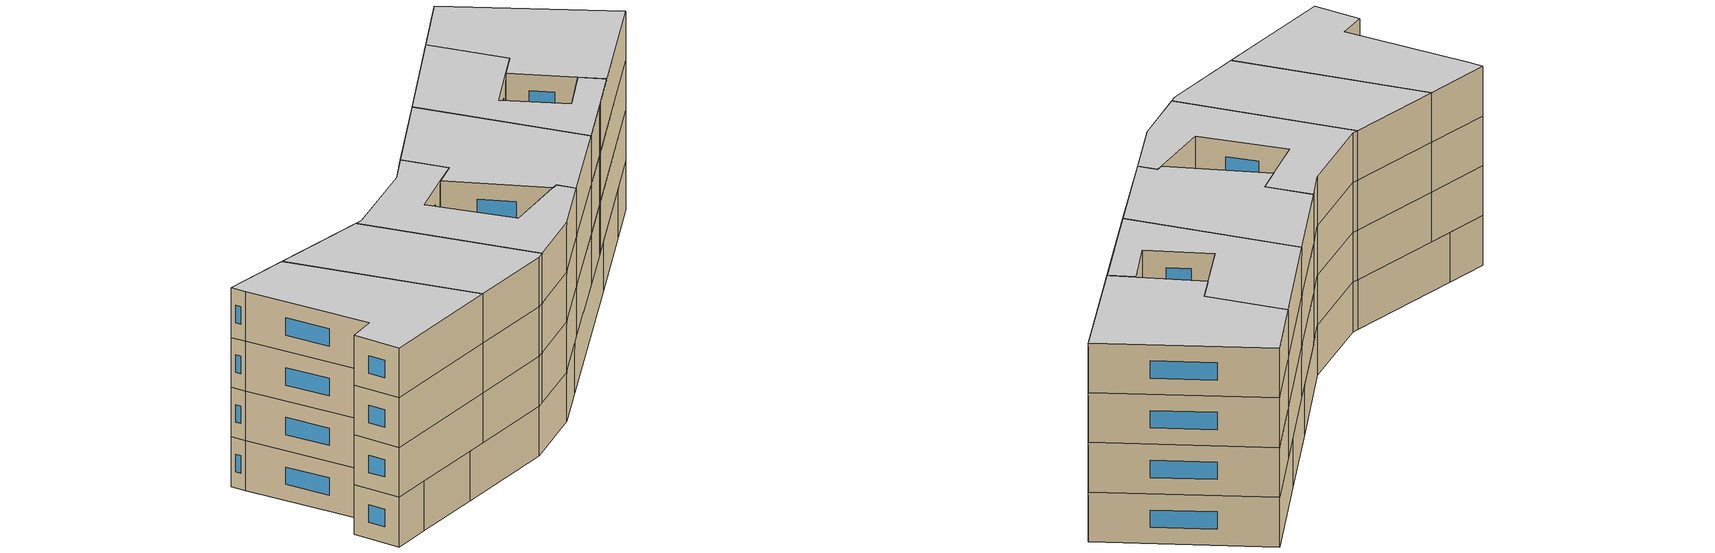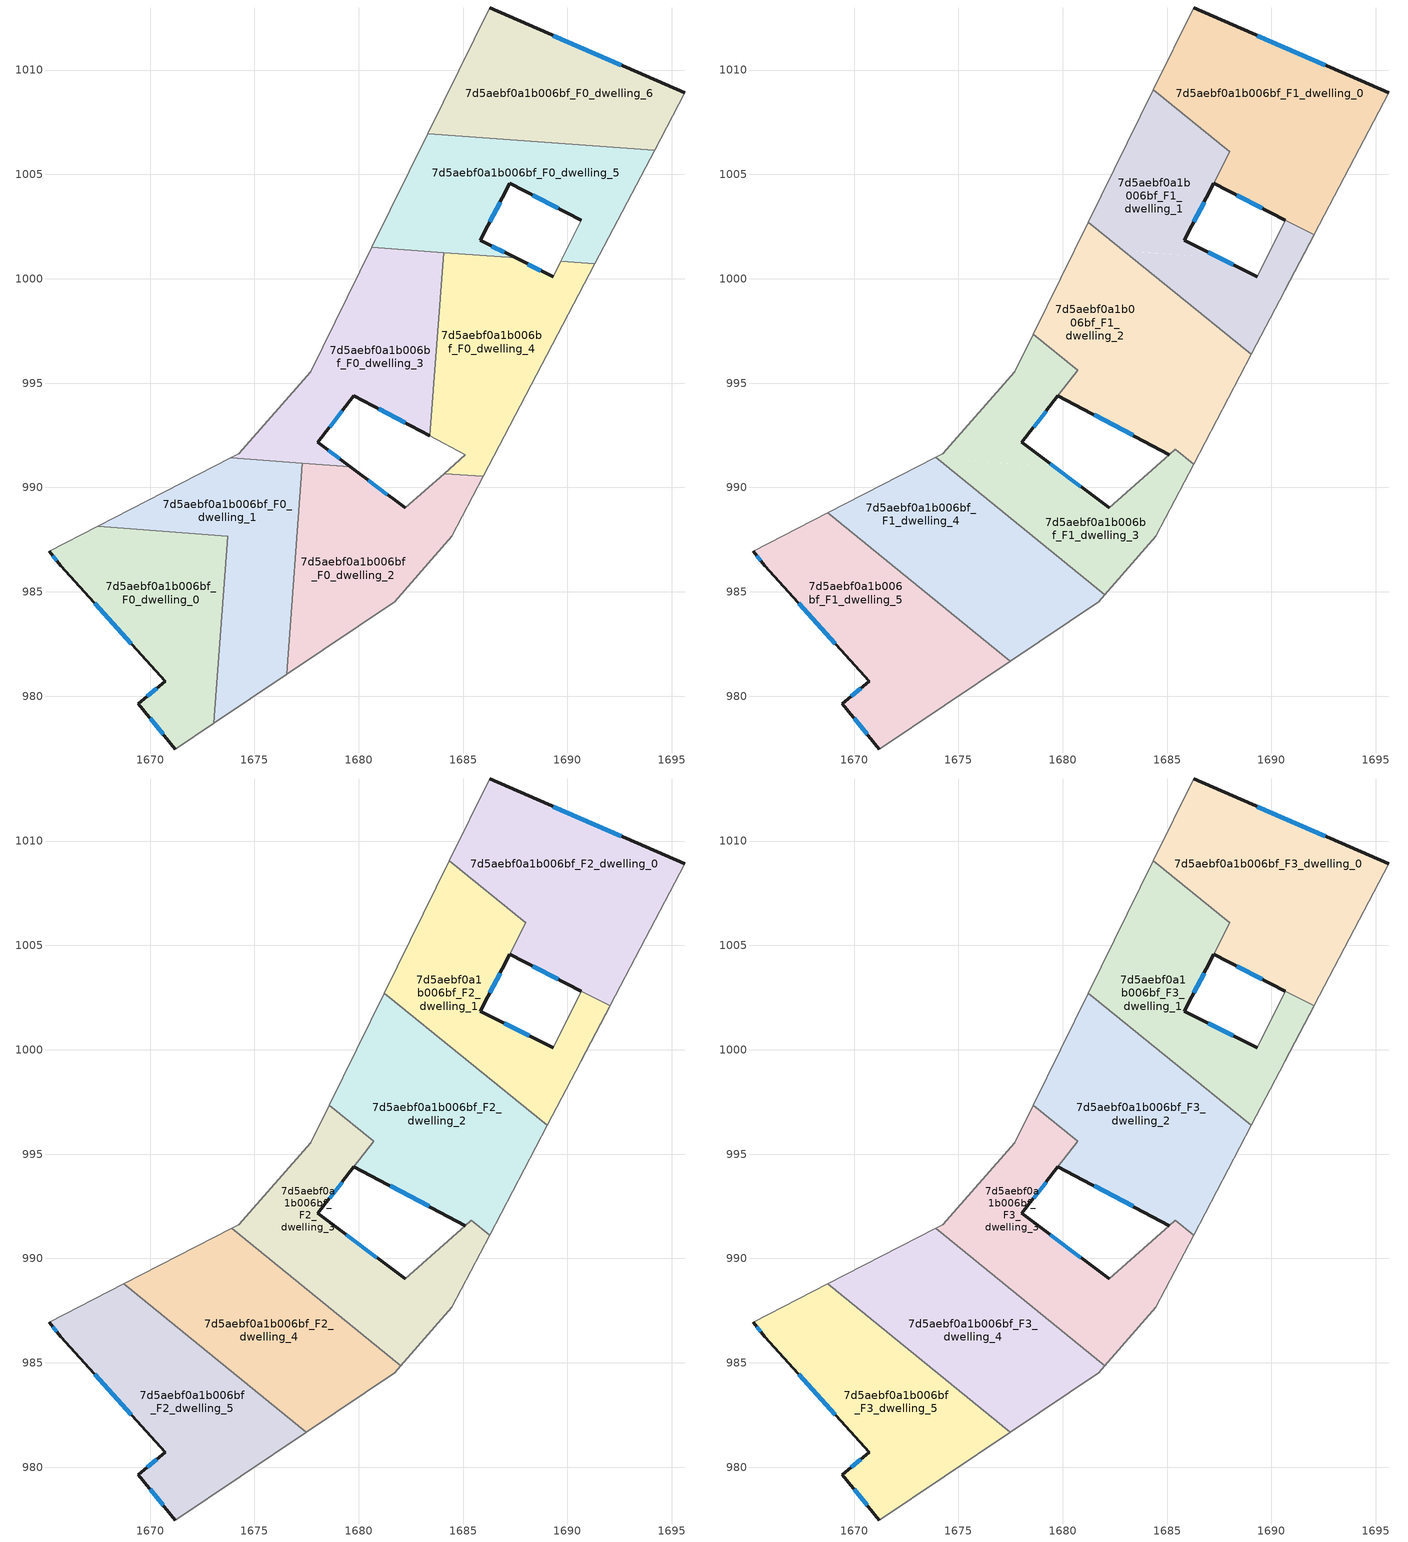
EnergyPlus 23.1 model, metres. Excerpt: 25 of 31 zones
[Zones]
7d5aebf0a1b006bf_F0_dwelling_0
 floor ground (EU_floor_Construction): 1673.72,987.67 1673.06,978.71 1671.2,977.47 1669.44,979.65 1670.73,980.72 1665.72,986.26 1665.16,986.94 1667.49,988.13 z0
 wall outside (EU_wall_Construction): 1665.16,986.94 1665.72,986.26 1670.73,980.72 1669.44,979.65 1671.2,977.47 z0:3
 wall adiabatic (EU_wall_Construction): 1667.49,988.13 1665.16,986.94 / 1671.2,977.47 1673.06,978.71 z0:3
 wall to 7d5aebf0a1b006bf_F0_dwelling_1 (EU_wall_Construction): 1673.06,978.71 1673.72,987.67 1667.49,988.13 z0:3
 window (EU_Window_Construction): 1670.31,980.37 1669.86,979.99 / 1667.35,984.45 1669.1,982.52 / 1665.35,986.71 1665.54,986.48 / 1670.02,978.94 1670.63,978.17 z0.98:2.02
7d5aebf0a1b006bf_F0_dwelling_1
 floor ground (EU_floor_Construction): 1677.3,991.17 1676.55,981.05 1673.06,978.71 1673.72,987.67 1667.49,988.13 1673.88,991.42 z0
 wall adiabatic (EU_wall_Construction): 1673.88,991.42 1667.49,988.13 / 1673.06,978.71 1676.55,981.05 z0:3
 wall to 7d5aebf0a1b006bf_F0_dwelling_2 (EU_wall_Construction): 1676.55,981.05 1677.3,991.17 z0:3
 wall to 7d5aebf0a1b006bf_F0_dwelling_3 (EU_wall_Construction): 1677.3,991.17 1673.88,991.42 z0:3
7d5aebf0a1b006bf_F0_dwelling_2
 floor ground (EU_floor_Construction): 1685.97,990.53 1684.46,987.67 1681.73,984.52 1676.55,981.05 1677.3,991.17 1679.59,991 1682.23,989.02 1684.09,990.67 z0
 wall outside (EU_wall_Construction): 1682.23,989.02 1679.59,991 z0:3
 wall adiabatic (EU_wall_Construction): 1684.09,990.67 1682.23,989.02 / 1676.55,981.05 1681.73,984.52 1684.46,987.67 1685.97,990.53 z0:3
 wall to 7d5aebf0a1b006bf_F0_dwelling_4 (EU_wall_Construction): 1685.97,990.53 1684.09,990.67 z0:3
 wall to 7d5aebf0a1b006bf_F0_dwelling_3 (EU_wall_Construction): 1679.59,991 1677.3,991.17 z0:3
 window (EU_Window_Construction): 1681.37,989.66 1680.45,990.36 z0.98:2.02
7d5aebf0a1b006bf_F0_dwelling_3
 floor ground (EU_floor_Construction): 1684.07,1001.25 1683.42,992.47 1679.77,994.39 1678.04,992.17 1679.59,991 1673.88,991.42 1674.25,991.62 1677.7,995.54 1680.64,1001.5 z0
 wall outside (EU_wall_Construction): 1679.59,991 1678.04,992.17 1679.77,994.39 1683.42,992.47 z0:3
 wall adiabatic (EU_wall_Construction): 1680.64,1001.5 1677.7,995.54 1674.25,991.62 1673.88,991.42 z0:3
 wall to 7d5aebf0a1b006bf_F0_dwelling_4 (EU_wall_Construction): 1683.42,992.47 1684.07,1001.25 z0:3
 wall to 7d5aebf0a1b006bf_F0_dwelling_5 (EU_wall_Construction): 1684.07,1001.25 1680.64,1001.5 z0:3
 window (EU_Window_Construction): 1679.09,991.38 1678.55,991.79 / 1680.96,993.76 1682.23,993.09 / 1678.61,992.89 1679.21,993.66 z0.98:2.02
7d5aebf0a1b006bf_F0_dwelling_4
 floor ground (EU_floor_Construction): 1691.32,1000.71 1685.97,990.53 1684.09,990.67 1685.11,991.58 1683.42,992.47 1684.07,1001.25 1687.52,1001 1689.31,1000.11 1689.68,1000.83 z0
 wall outside (EU_wall_Construction): 1689.31,1000.11 1687.52,1001 z0:3
 wall to 7d5aebf0a1b006bf_F0_dwelling_5 (EU_wall_Construction): 1691.32,1000.71 1689.68,1000.83 / 1687.52,1001 1684.07,1001.25 z0:3
 wall adiabatic (EU_wall_Construction): 1685.97,990.53 1691.32,1000.71 / 1683.42,992.47 1685.11,991.58 1684.09,990.67 / 1689.68,1000.83 1689.31,1000.11 z0:3
 window (EU_Window_Construction): 1688.73,1000.39 1688.11,1000.71 z0.98:2.02
7d5aebf0a1b006bf_F0_dwelling_5
 floor ground (EU_floor_Construction): 1694.18,1006.15 1691.32,1000.71 1689.68,1000.83 1690.67,1002.82 1687.23,1004.57 1685.83,1001.83 1687.52,1001 1680.64,1001.5 1683.31,1006.95 z0
 wall outside (EU_wall_Construction): 1687.52,1001 1685.83,1001.83 1687.23,1004.57 1690.67,1002.82 z0:3
 wall adiabatic (EU_wall_Construction): 1690.67,1002.82 1689.68,1000.83 / 1683.31,1006.95 1680.64,1001.5 / 1691.32,1000.71 1694.18,1006.15 z0:3
 wall to 7d5aebf0a1b006bf_F0_dwelling_6 (EU_wall_Construction): 1694.18,1006.15 1683.31,1006.95 z0:3
 window (EU_Window_Construction): 1688.35,1004 1689.55,1003.38 / 1686.29,1002.72 1686.78,1003.68 / 1686.97,1001.27 1686.38,1001.56 z0.98:2.02
 roof outside (EU_roof_Construction): 1692.05,1002.11 1690.67,1002.82 1687.23,1004.57 z3
7d5aebf0a1b006bf_F0_dwelling_6
 floor ground (EU_floor_Construction): 1695.63,1008.92 1694.18,1006.15 1683.31,1006.95 1686.27,1012.97 z0
 wall outside (EU_wall_Construction): 1695.63,1008.92 1686.27,1012.97 z0:3
 wall adiabatic (EU_wall_Construction): 1686.27,1012.97 1683.31,1006.95 / 1694.18,1006.15 1695.63,1008.92 z0:3
 window (EU_Window_Construction): 1692.59,1010.24 1689.32,1011.65 z0.98:2.02
7d5aebf0a1b006bf_F1_dwelling_0
 floor to 7d5aebf0a1b006bf_F0_dwelling_6 (EU_floor_Construction): 1695.63,1008.92 1694.18,1006.15 1687.31,1006.66 1684.35,1009.06 1686.27,1012.97 z3
 floor to 7d5aebf0a1b006bf_F0_dwelling_5 (EU_floor_Construction): 1694.18,1006.15 1691.32,1000.71 1692.05,1002.11 1690.67,1002.82 1687.23,1004.57 1688.01,1006.08 1687.31,1006.66 z3
 wall outside (EU_wall_Construction): 1687.23,1004.57 1690.67,1002.82 / 1695.63,1008.92 1686.27,1012.97 z3:6
 wall adiabatic (EU_wall_Construction): 1690.67,1002.82 1692.05,1002.11 1690.65,999.44 1695.63,1008.92 / 1686.27,1012.97 1684.35,1009.06 z3:6
 wall to 7d5aebf0a1b006bf_F1_dwelling_1 (EU_wall_Construction): 1688.01,1006.08 1687.23,1004.57 / 1684.35,1009.06 1688.01,1006.09 z3:6
 window (EU_Window_Construction): 1688.35,1004 1689.55,1003.38 / 1692.59,1010.24 1689.32,1011.65 z3.98:5.02
7d5aebf0a1b006bf_F1_dwelling_1
 floor to 7d5aebf0a1b006bf_F0_dwelling_5 (EU_floor_Construction): 1692.05,1002.11 1691.32,1000.71 1689.68,1000.83 1690.67,1002.81 z3; 1687.31,1006.66 1688.01,1006.09 1685.83,1001.83 1687.52,1001 1682.94,1001.33 1681.23,1002.72 1683.31,1006.95 z3
 floor to 7d5aebf0a1b006bf_F0_dwelling_6 (EU_floor_Construction): 1687.31,1006.66 1683.31,1006.95 1684.35,1009.06 z3
 floor to 7d5aebf0a1b006bf_F0_dwelling_3 (EU_floor_Construction): 1684.07,1001.25 1684.01,1000.47 1682.94,1001.33 z3
 floor to 7d5aebf0a1b006bf_F0_dwelling_4 (EU_floor_Construction): 1691.32,1000.71 1690.82,999.76 1689.04,996.38 1684.01,1000.47 1684.07,1001.25 1687.52,1001 1689.31,1000.11 1689.68,1000.83 z3
 wall outside (EU_wall_Construction): 1689.31,1000.11 1685.83,1001.83 1687.23,1004.57 z3:6
 wall adiabatic (EU_wall_Construction): 1689.05,996.38 1690.65,999.43 1692.05,1002.11 1690.67,1002.81 1689.31,1000.11 / 1684.35,1009.06 1681.23,1002.72 z3:6
 wall to 7d5aebf0a1b006bf_F1_dwelling_2 (EU_wall_Construction): 1681.23,1002.72 1689.05,996.38 z3:6
 window (EU_Window_Construction): 1688.18,1000.67 1686.96,1001.27 / 1686.29,1002.72 1686.78,1003.68 z3.98:5.02
7d5aebf0a1b006bf_F1_dwelling_2
 floor to 7d5aebf0a1b006bf_F0_dwelling_3 (EU_floor_Construction): 1684.01,1000.47 1683.42,992.47 1679.77,994.39 1680.73,995.62 1678.6,997.35 1680.64,1001.5 1682.94,1001.33 z3
 floor to 7d5aebf0a1b006bf_F0_dwelling_4 (EU_floor_Construction): 1689.04,996.38 1686.28,991.12 1685.4,991.83 1685.11,991.58 1683.42,992.47 1684.01,1000.47 z3
 floor to 7d5aebf0a1b006bf_F0_dwelling_5 (EU_floor_Construction): 1682.94,1001.33 1680.64,1001.5 1681.23,1002.72 z3
 wall outside (EU_wall_Construction): 1679.77,994.39 1685.11,991.58 z3:6
 wall adiabatic (EU_wall_Construction): 1681.23,1002.72 1678.6,997.35 / 1685.4,991.83 1686.28,991.12 1689.05,996.38 z3:6
 wall to 7d5aebf0a1b006bf_F1_dwelling_3 (EU_wall_Construction): 1685.11,991.58 1685.4,991.83 / 1678.6,997.35 1680.73,995.62 1679.77,994.39 z3:6
 window (EU_Window_Construction): 1681.51,993.47 1683.38,992.49 z3.98:5.02
7d5aebf0a1b006bf_F1_dwelling_3
 floor to 7d5aebf0a1b006bf_F0_dwelling_2 (EU_floor_Construction): 1685.97,990.53 1684.46,987.67 1682.02,984.86 1677.13,988.83 1677.3,991.17 1679.59,991 1682.23,989.02 1684.09,990.67 z3
 floor to 7d5aebf0a1b006bf_F0_dwelling_1 (EU_floor_Construction): 1677.3,991.17 1677.13,988.83 1673.93,991.42 z3
 floor to 7d5aebf0a1b006bf_F0_dwelling_4 (EU_floor_Construction): 1686.28,991.12 1685.97,990.53 1684.09,990.67 1685.11,991.58 1685.4,991.83 z3
 floor to 7d5aebf0a1b006bf_F0_dwelling_3 (EU_floor_Construction): 1680.73,995.62 1678.04,992.17 1679.59,991 1673.93,991.42 1673.91,991.44 1674.25,991.62 1677.7,995.54 1678.6,997.35 z3
 wall outside (EU_wall_Construction): 1682.23,989.02 1678.04,992.17 1679.77,994.38 z3:6
 wall adiabatic (EU_wall_Construction): 1678.6,997.35 1677.7,995.54 1674.25,991.62 1673.91,991.44 / 1685.11,991.57 1682.23,989.02 / 1682.02,984.86 1684.46,987.67 1686.28,991.12 1685.41,991.83 z3:6
 wall to 7d5aebf0a1b006bf_F1_dwelling_4 (EU_wall_Construction): 1673.91,991.44 1682.02,984.86 z3:6
 window (EU_Window_Construction): 1678.6,992.89 1679.21,993.66 / 1680.87,990.04 1679.41,991.14 z3.98:5.02
7d5aebf0a1b006bf_F1_dwelling_4
 floor to 7d5aebf0a1b006bf_F0_dwelling_1 (EU_floor_Construction): 1677.13,988.83 1676.65,982.36 1673.52,984.9 1673.72,987.67 1669.74,987.97 1668.74,988.78 1673.88,991.42 1673.93,991.42 z3
 floor to 7d5aebf0a1b006bf_F0_dwelling_0 (EU_floor_Construction): 1673.72,987.67 1673.52,984.9 1669.74,987.97 z3
 floor to 7d5aebf0a1b006bf_F0_dwelling_2 (EU_floor_Construction): 1682.02,984.86 1681.73,984.52 1677.49,981.68 1676.65,982.36 1677.13,988.83 z3
 wall adiabatic (EU_wall_Construction): 1677.49,981.68 1681.73,984.52 1682.02,984.86 / 1673.91,991.44 1668.74,988.78 z3:6
 wall to 7d5aebf0a1b006bf_F1_dwelling_5 (EU_wall_Construction): 1668.74,988.78 1677.49,981.68 z3:6
7d5aebf0a1b006bf_F1_dwelling_5
 floor to 7d5aebf0a1b006bf_F0_dwelling_0 (EU_floor_Construction): 1673.52,984.9 1673.06,978.71 1671.2,977.47 1669.44,979.65 1670.73,980.72 1665.72,986.26 1665.16,986.94 1667.49,988.13 1669.74,987.97 z3
 floor to 7d5aebf0a1b006bf_F0_dwelling_1 (EU_floor_Construction): 1676.65,982.36 1676.55,981.05 1673.06,978.71 1673.52,984.9 z3; 1669.74,987.97 1667.49,988.13 1668.74,988.78 z3
 floor to 7d5aebf0a1b006bf_F0_dwelling_2 (EU_floor_Construction): 1677.49,981.68 1676.55,981.05 1676.65,982.36 z3
 wall outside (EU_wall_Construction): 1665.16,986.94 1665.72,986.26 1670.73,980.72 1669.44,979.65 1671.2,977.47 z3:6
 wall adiabatic (EU_wall_Construction): 1668.74,988.78 1665.16,986.94 / 1671.2,977.47 1677.49,981.68 z3:6
 window (EU_Window_Construction): 1665.35,986.71 1665.54,986.48 / 1670.02,978.94 1670.63,978.17 / 1670.31,980.37 1669.86,979.99 / 1667.35,984.45 1669.1,982.52 z3.98:5.02
7d5aebf0a1b006bf_F2_dwelling_0
 floor to 7d5aebf0a1b006bf_F1_dwelling_0 (EU_floor_Construction): 1695.63,1008.92 1690.65,999.44 1692.05,1002.11 1690.67,1002.82 1687.23,1004.57 1688.01,1006.08 1684.35,1009.06 1686.27,1012.97 z6
 wall outside (EU_wall_Construction): 1687.23,1004.57 1690.67,1002.82 / 1695.63,1008.92 1686.27,1012.97 z6:9
 wall adiabatic (EU_wall_Construction): 1690.67,1002.82 1692.05,1002.11 1690.65,999.44 1695.63,1008.92 / 1686.27,1012.97 1684.35,1009.06 z6:9
 wall to 7d5aebf0a1b006bf_F2_dwelling_1 (EU_wall_Construction): 1688.01,1006.08 1687.23,1004.57 / 1684.35,1009.06 1688.01,1006.09 z6:9
 window (EU_Window_Construction): 1688.35,1004 1689.55,1003.38 / 1692.59,1010.24 1689.32,1011.65 z6.98:8.02
7d5aebf0a1b006bf_F2_dwelling_1
 floor to 7d5aebf0a1b006bf_F1_dwelling_1 (EU_floor_Construction): 1688.01,1006.09 1685.83,1001.83 1689.31,1000.11 1690.67,1002.81 1692.05,1002.11 1690.65,999.43 1689.05,996.38 1681.23,1002.72 1684.35,1009.06 z6
 wall outside (EU_wall_Construction): 1689.31,1000.11 1685.83,1001.83 1687.23,1004.57 z6:9
 wall adiabatic (EU_wall_Construction): 1689.05,996.38 1690.65,999.43 1692.05,1002.11 1690.67,1002.81 1689.31,1000.11 / 1684.35,1009.06 1681.23,1002.72 z6:9
 wall to 7d5aebf0a1b006bf_F2_dwelling_2 (EU_wall_Construction): 1681.23,1002.72 1689.05,996.38 z6:9
 window (EU_Window_Construction): 1688.18,1000.67 1686.96,1001.27 / 1686.29,1002.72 1686.78,1003.68 z6.98:8.02
7d5aebf0a1b006bf_F2_dwelling_2
 floor to 7d5aebf0a1b006bf_F1_dwelling_2 (EU_floor_Construction): 1689.05,996.38 1686.28,991.12 1685.4,991.83 1685.11,991.58 1679.77,994.39 1680.73,995.62 1678.6,997.35 1681.23,1002.72 z6
 wall outside (EU_wall_Construction): 1679.77,994.39 1685.11,991.58 z6:9
 wall adiabatic (EU_wall_Construction): 1681.23,1002.72 1678.6,997.35 / 1685.4,991.83 1686.28,991.12 1689.05,996.38 z6:9
 wall to 7d5aebf0a1b006bf_F2_dwelling_3 (EU_wall_Construction): 1685.11,991.58 1685.4,991.83 / 1678.6,997.35 1680.73,995.62 1679.77,994.39 z6:9
 window (EU_Window_Construction): 1681.51,993.47 1683.38,992.49 z6.98:8.02
7d5aebf0a1b006bf_F2_dwelling_3
 floor to 7d5aebf0a1b006bf_F1_dwelling_3 (EU_floor_Construction): 1685.4,991.83 1686.28,991.12 1684.46,987.67 1682.02,984.86 1673.91,991.44 1674.25,991.62 1677.7,995.54 1678.6,997.35 1680.73,995.62 1678.04,992.17 1682.23,989.02 1685.11,991.57 z6
 wall outside (EU_wall_Construction): 1682.23,989.02 1678.04,992.17 1679.77,994.38 z6:9
 wall adiabatic (EU_wall_Construction): 1678.6,997.35 1677.7,995.54 1674.25,991.62 1673.91,991.44 / 1685.11,991.57 1682.23,989.02 / 1682.02,984.86 1684.46,987.67 1686.28,991.12 1685.41,991.83 z6:9
 wall to 7d5aebf0a1b006bf_F2_dwelling_4 (EU_wall_Construction): 1673.91,991.44 1682.02,984.86 z6:9
 window (EU_Window_Construction): 1678.6,992.89 1679.21,993.66 / 1680.87,990.04 1679.41,991.14 z6.98:8.02
7d5aebf0a1b006bf_F2_dwelling_4
 floor to 7d5aebf0a1b006bf_F1_dwelling_4 (EU_floor_Construction): 1682.02,984.86 1681.73,984.52 1677.49,981.68 1668.74,988.78 1673.91,991.44 z6
 wall adiabatic (EU_wall_Construction): 1677.49,981.68 1681.73,984.52 1682.02,984.86 / 1673.91,991.44 1668.74,988.78 z6:9
 wall to 7d5aebf0a1b006bf_F2_dwelling_5 (EU_wall_Construction): 1668.74,988.78 1677.49,981.68 z6:9
7d5aebf0a1b006bf_F2_dwelling_5
 floor to 7d5aebf0a1b006bf_F1_dwelling_5 (EU_floor_Construction): 1677.49,981.68 1671.2,977.47 1669.44,979.65 1670.73,980.72 1665.72,986.26 1665.16,986.94 1668.74,988.78 z6
 wall outside (EU_wall_Construction): 1665.16,986.94 1665.72,986.26 1670.73,980.72 1669.44,979.65 1671.2,977.47 z6:9
 wall adiabatic (EU_wall_Construction): 1668.74,988.78 1665.16,986.94 / 1671.2,977.47 1677.49,981.68 z6:9
 window (EU_Window_Construction): 1665.35,986.71 1665.54,986.48 / 1670.02,978.94 1670.63,978.17 / 1670.31,980.37 1669.86,979.99 / 1667.35,984.45 1669.1,982.52 z6.98:8.02
7d5aebf0a1b006bf_F3_dwelling_0
 floor to 7d5aebf0a1b006bf_F2_dwelling_0 (EU_floor_Construction): 1695.63,1008.92 1690.65,999.44 1692.05,1002.11 1690.67,1002.82 1687.23,1004.57 1688.01,1006.08 1684.35,1009.06 1686.27,1012.97 z9
 wall outside (EU_wall_Construction): 1687.23,1004.57 1690.67,1002.82 / 1695.63,1008.92 1686.27,1012.97 z9:12
 wall adiabatic (EU_wall_Construction): 1690.67,1002.82 1692.05,1002.11 1690.65,999.44 1695.63,1008.92 / 1686.27,1012.97 1684.35,1009.06 z9:12
 wall to 7d5aebf0a1b006bf_F3_dwelling_1 (EU_wall_Construction): 1688.01,1006.08 1687.23,1004.57 / 1684.35,1009.06 1688.01,1006.09 z9:12
 window (EU_Window_Construction): 1688.35,1004 1689.55,1003.38 / 1692.59,1010.24 1689.32,1011.65 z9.98:11.02
 ceiling to 7d5aebf0a1b006bf_F4_dwelling_0 (EU_floor_Construction): 1692.05,1002.11 1690.65,999.44 1695.63,1008.92 1686.27,1012.97 1684.35,1009.06 1688.01,1006.08 1687.23,1004.57 1690.67,1002.82 z12
7d5aebf0a1b006bf_F3_dwelling_1
 floor to 7d5aebf0a1b006bf_F2_dwelling_1 (EU_floor_Construction): 1688.01,1006.09 1685.83,1001.83 1689.31,1000.11 1690.67,1002.81 1692.05,1002.11 1690.65,999.43 1689.05,996.38 1681.23,1002.72 1684.35,1009.06 z9
 wall outside (EU_wall_Construction): 1689.31,1000.11 1685.83,1001.83 1687.23,1004.57 z9:12
 wall adiabatic (EU_wall_Construction): 1689.05,996.38 1690.65,999.43 1692.05,1002.11 1690.67,1002.81 1689.31,1000.11 / 1684.35,1009.06 1681.23,1002.72 z9:12
 wall to 7d5aebf0a1b006bf_F3_dwelling_2 (EU_wall_Construction): 1681.23,1002.72 1689.05,996.38 z9:12
 window (EU_Window_Construction): 1688.18,1000.67 1686.96,1001.27 / 1686.29,1002.72 1686.78,1003.68 z9.98:11.02
 ceiling to 7d5aebf0a1b006bf_F4_dwelling_1 (EU_floor_Construction): 1689.05,996.38 1690.65,999.43 1692.05,1002.11 1690.67,1002.81 1689.31,1000.11 1685.83,1001.83 1688.01,1006.09 1684.35,1009.06 1681.23,1002.72 z12
7d5aebf0a1b006bf_F3_dwelling_2
 floor to 7d5aebf0a1b006bf_F2_dwelling_2 (EU_floor_Construction): 1689.05,996.38 1686.28,991.12 1685.4,991.83 1685.11,991.58 1679.77,994.39 1680.73,995.62 1678.6,997.35 1681.23,1002.72 z9
 wall outside (EU_wall_Construction): 1679.77,994.39 1685.11,991.58 z9:12
 wall adiabatic (EU_wall_Construction): 1681.23,1002.72 1678.6,997.35 / 1685.4,991.83 1686.28,991.12 1689.05,996.38 z9:12
 wall to 7d5aebf0a1b006bf_F3_dwelling_3 (EU_wall_Construction): 1685.11,991.58 1685.4,991.83 / 1678.6,997.35 1680.73,995.62 1679.77,994.39 z9:12
 window (EU_Window_Construction): 1681.51,993.47 1683.38,992.49 z9.98:11.02
 ceiling to 7d5aebf0a1b006bf_F4_dwelling_2 (EU_floor_Construction): 1686.28,991.12 1689.05,996.38 1681.23,1002.72 1678.6,997.35 1680.73,995.62 1679.77,994.39 1685.11,991.58 1685.4,991.83 z12
7d5aebf0a1b006bf_F3_dwelling_3
 floor to 7d5aebf0a1b006bf_F2_dwelling_3 (EU_floor_Construction): 1685.4,991.83 1686.28,991.12 1684.46,987.67 1682.02,984.86 1673.91,991.44 1674.25,991.62 1677.7,995.54 1678.6,997.35 1680.73,995.62 1678.04,992.17 1682.23,989.02 1685.11,991.57 z9
 wall outside (EU_wall_Construction): 1682.23,989.02 1678.04,992.17 1679.77,994.38 z9:12
 wall adiabatic (EU_wall_Construction): 1678.6,997.35 1677.7,995.54 1674.25,991.62 1673.91,991.44 / 1685.11,991.57 1682.23,989.02 / 1682.02,984.86 1684.46,987.67 1686.28,991.12 1685.41,991.83 z9:12
 wall to 7d5aebf0a1b006bf_F3_dwelling_4 (EU_wall_Construction): 1673.91,991.44 1682.02,984.86 z9:12
 window (EU_Window_Construction): 1678.6,992.89 1679.21,993.66 / 1680.87,990.04 1679.41,991.14 z9.98:11.02
 ceiling to 7d5aebf0a1b006bf_F4_dwelling_3 (EU_floor_Construction): 1684.46,987.67 1686.28,991.12 1685.4,991.83 1685.11,991.57 1682.23,989.02 1678.04,992.17 1680.73,995.62 1678.6,997.35 1677.7,995.54 1674.25,991.62 1673.91,991.44 1682.02,984.86 z12
7d5aebf0a1b006bf_F3_dwelling_4
 floor to 7d5aebf0a1b006bf_F2_dwelling_4 (EU_floor_Construction): 1682.02,984.86 1681.73,984.52 1677.49,981.68 1668.74,988.78 1673.91,991.44 z9
 wall adiabatic (EU_wall_Construction): 1677.49,981.68 1681.73,984.52 1682.02,984.86 / 1673.91,991.44 1668.74,988.78 z9:12
 wall to 7d5aebf0a1b006bf_F3_dwelling_5 (EU_wall_Construction): 1668.74,988.78 1677.49,981.68 z9:12
 ceiling to 7d5aebf0a1b006bf_F4_dwelling_4 (EU_floor_Construction): 1681.73,984.52 1682.02,984.86 1673.91,991.44 1668.74,988.78 1677.49,981.68 z12
7d5aebf0a1b006bf_F3_dwelling_5
 floor to 7d5aebf0a1b006bf_F2_dwelling_5 (EU_floor_Construction): 1677.49,981.68 1671.2,977.47 1669.44,979.65 1670.73,980.72 1665.72,986.26 1665.16,986.94 1668.74,988.78 z9
 wall outside (EU_wall_Construction): 1665.16,986.94 1665.72,986.26 1670.73,980.72 1669.44,979.65 1671.2,977.47 z9:12
 wall adiabatic (EU_wall_Construction): 1668.74,988.78 1665.16,986.94 / 1671.2,977.47 1677.49,981.68 z9:12
 window (EU_Window_Construction): 1665.35,986.71 1665.54,986.48 / 1670.02,978.94 1670.63,978.17 / 1670.31,980.37 1669.86,979.99 / 1667.35,984.45 1669.1,982.52 z9.98:11.02
 ceiling to 7d5aebf0a1b006bf_F4_dwelling_5 (EU_floor_Construction): 1677.49,981.68 1668.74,988.78 1665.16,986.94 1665.72,986.26 1670.73,980.72 1669.44,979.65 1671.2,977.47 z12
[Building]
EU S2 Campaign: North Axis=0; Terrain=City; Solar Distribution=FullExterior
[Site:Location]
Bologna: Latitude=44.5; Longitude=11.25; Time Zone=1; Elevation=37
[SizingPeriod:WeatherFileDays]
AnnualSizingPeriod: Begin Month=1; Begin Day of Month=1; End Month=12; End Day of Month=31; Day of Week for Start Day=Monday; Use Weather File Daylight Saving Period=No; Use Weather File Rain and Snow Indicators=No
[MATERIAL]
EU_InternalMass_Material: Roughness=MediumRough; Thickness=0.1; Conductivity=1; Density=1800; Specific Heat=900; Thermal Absorptance=0.9; Solar Absorptance=0.7; Visible Absorptance=0.7
[MATERIAL:NOMASS] Roughness=MediumRough; Thermal Absorptance=0.9; Solar Absorptance=0.7; Visible Absorptance=0.7
Name | Thermal Resistance
EU_wall_NoMass | 0.905828
EU_roof_NoMass | 0.37593
EU_floor_NoMass | 0.67114
[WINDOWMATERIAL:SIMPLEGLAZINGSYSTEM]
EU_Window_SimpleGlazing: UFactor=4.52486; Solar Heat Gain Coefficient=0.85; Visible Transmittance=0.85
[CONSTRUCTION]
EU_wall_Construction: EU_wall_NoMass
EU_roof_Construction: EU_roof_NoMass
EU_floor_Construction: EU_floor_NoMass
EU_Window_Construction: EU_Window_SimpleGlazing
EU_InternalMass_Construction: EU_InternalMass_Material
[ZONE] Type=1; Multiplier=1; Ceiling Height=autocalculate; Floor Area=autocalculate; Part of Total Floor Area=Yes
Name | Volume
7d5aebf0a1b006bf_F0_dwelling_0; 7d5aebf0a1b006bf_F0_dwelling_3 | 149.463
7d5aebf0a1b006bf_F1_dwelling_0; 7d5aebf0a1b006bf_F2_dwelling_0; 7d5aebf0a1b006bf_F3_dwelling_0 | 192.762
7d5aebf0a1b006bf_F0_dwelling_1 | 149.485
7d5aebf0a1b006bf_F1_dwelling_1; 7d5aebf0a1b006bf_F2_dwelling_1; 7d5aebf0a1b006bf_F3_dwelling_1 | 155.957
7d5aebf0a1b006bf_F0_dwelling_2 | 149.475
7d5aebf0a1b006bf_F1_dwelling_2; 7d5aebf0a1b006bf_F2_dwelling_2; 7d5aebf0a1b006bf_F3_dwelling_2 | 191.749
7d5aebf0a1b006bf_F1_dwelling_3; 7d5aebf0a1b006bf_F2_dwelling_3; 7d5aebf0a1b006bf_F3_dwelling_3 | 156.984
7d5aebf0a1b006bf_F0_dwelling_4 | 149.465
7d5aebf0a1b006bf_F1_dwelling_4; 7d5aebf0a1b006bf_F2_dwelling_4; 7d5aebf0a1b006bf_F3_dwelling_4 | 174.385
7d5aebf0a1b006bf_F0_dwelling_5 | 149.47
7d5aebf0a1b006bf_F1_dwelling_5; 7d5aebf0a1b006bf_F2_dwelling_5; 7d5aebf0a1b006bf_F3_dwelling_5 | 174.377
7d5aebf0a1b006bf_F0_dwelling_6 | 149.455
[INTERNALMASS] Construction=EU_InternalMass_Construction
Name | Zone or ZoneList | Surface Area
7d5aebf0a1b006bf_F0_dwelling_0_EU_InternalMass | 7d5aebf0a1b006bf_F0_dwelling_0 | 49.8225
7d5aebf0a1b006bf_F0_dwelling_1_EU_InternalMass | 7d5aebf0a1b006bf_F0_dwelling_1 | 49.8282
7d5aebf0a1b006bf_F0_dwelling_2_EU_InternalMass | 7d5aebf0a1b006bf_F0_dwelling_2 | 49.8238
7d5aebf0a1b006bf_F0_dwelling_3_EU_InternalMass | 7d5aebf0a1b006bf_F0_dwelling_3 | 49.821
7d5aebf0a1b006bf_F0_dwelling_4_EU_InternalMass | 7d5aebf0a1b006bf_F0_dwelling_4 | 49.8243
7d5aebf0a1b006bf_F0_dwelling_5_EU_InternalMass | 7d5aebf0a1b006bf_F0_dwelling_5 | 49.8233
7d5aebf0a1b006bf_F0_dwelling_6_EU_InternalMass | 7d5aebf0a1b006bf_F0_dwelling_6 | 49.8188
7d5aebf0a1b006bf_F1_dwelling_0_EU_InternalMass | 7d5aebf0a1b006bf_F1_dwelling_0 | 64.2659
7d5aebf0a1b006bf_F1_dwelling_1_EU_InternalMass | 7d5aebf0a1b006bf_F1_dwelling_1 | 51.9904
7d5aebf0a1b006bf_F1_dwelling_2_EU_InternalMass | 7d5aebf0a1b006bf_F1_dwelling_2 | 63.9167
7d5aebf0a1b006bf_F1_dwelling_3_EU_InternalMass | 7d5aebf0a1b006bf_F1_dwelling_3 | 52.3385
7d5aebf0a1b006bf_F1_dwelling_4_EU_InternalMass | 7d5aebf0a1b006bf_F1_dwelling_4 | 58.1282
7d5aebf0a1b006bf_F1_dwelling_5_EU_InternalMass | 7d5aebf0a1b006bf_F1_dwelling_5 | 58.1256
7d5aebf0a1b006bf_F2_dwelling_0_EU_InternalMass | 7d5aebf0a1b006bf_F2_dwelling_0 | 64.2659
7d5aebf0a1b006bf_F2_dwelling_1_EU_InternalMass | 7d5aebf0a1b006bf_F2_dwelling_1 | 51.9904
7d5aebf0a1b006bf_F2_dwelling_2_EU_InternalMass | 7d5aebf0a1b006bf_F2_dwelling_2 | 63.9167
7d5aebf0a1b006bf_F2_dwelling_3_EU_InternalMass | 7d5aebf0a1b006bf_F2_dwelling_3 | 52.3385
7d5aebf0a1b006bf_F2_dwelling_4_EU_InternalMass | 7d5aebf0a1b006bf_F2_dwelling_4 | 58.1282
7d5aebf0a1b006bf_F2_dwelling_5_EU_InternalMass | 7d5aebf0a1b006bf_F2_dwelling_5 | 58.1256
7d5aebf0a1b006bf_F3_dwelling_0_EU_InternalMass | 7d5aebf0a1b006bf_F3_dwelling_0 | 64.2659
7d5aebf0a1b006bf_F3_dwelling_1_EU_InternalMass | 7d5aebf0a1b006bf_F3_dwelling_1 | 51.9904
7d5aebf0a1b006bf_F3_dwelling_2_EU_InternalMass | 7d5aebf0a1b006bf_F3_dwelling_2 | 63.9167
7d5aebf0a1b006bf_F3_dwelling_3_EU_InternalMass | 7d5aebf0a1b006bf_F3_dwelling_3 | 52.3385
7d5aebf0a1b006bf_F3_dwelling_4_EU_InternalMass | 7d5aebf0a1b006bf_F3_dwelling_4 | 58.1282
7d5aebf0a1b006bf_F3_dwelling_5_EU_InternalMass | 7d5aebf0a1b006bf_F3_dwelling_5 | 58.1256
[OTHEREQUIPMENT] Fuel Type=Electricity; Design Level Calculation Method=Watts/Area; Power per Zone Floor Area=1; Fraction Latent=0; Fraction Radiant=0; Fraction Lost=0; Carbon Dioxide Generation Rate=0; EndUse Subcategory=EU_Step8_InternalGains
Name | Zone or ZoneList or Space or SpaceList | Schedule
EU_Step8_InternalGain_7d5aebf0a1b006bf_F0_dwelling_0_f000 | 7d5aebf0a1b006bf_F0_dwelling_0 | EU_Step8_GainSchedule_7d5aebf0a1b006bf_F0_dwelling_0_f000
EU_Step8_InternalGain_7d5aebf0a1b006bf_F0_dwelling_1_f000 | 7d5aebf0a1b006bf_F0_dwelling_1 | EU_Step8_GainSchedule_7d5aebf0a1b006bf_F0_dwelling_1_f000
EU_Step8_InternalGain_7d5aebf0a1b006bf_F0_dwelling_2_f000 | 7d5aebf0a1b006bf_F0_dwelling_2 | EU_Step8_GainSchedule_7d5aebf0a1b006bf_F0_dwelling_2_f000
EU_Step8_InternalGain_7d5aebf0a1b006bf_F0_dwelling_3_f000 | 7d5aebf0a1b006bf_F0_dwelling_3 | EU_Step8_GainSchedule_7d5aebf0a1b006bf_F0_dwelling_3_f000
EU_Step8_InternalGain_7d5aebf0a1b006bf_F0_dwelling_4_f000 | 7d5aebf0a1b006bf_F0_dwelling_4 | EU_Step8_GainSchedule_7d5aebf0a1b006bf_F0_dwelling_4_f000
EU_Step8_InternalGain_7d5aebf0a1b006bf_F0_dwelling_5_f000 | 7d5aebf0a1b006bf_F0_dwelling_5 | EU_Step8_GainSchedule_7d5aebf0a1b006bf_F0_dwelling_5_f000
EU_Step8_InternalGain_7d5aebf0a1b006bf_F0_dwelling_6_f000 | 7d5aebf0a1b006bf_F0_dwelling_6 | EU_Step8_GainSchedule_7d5aebf0a1b006bf_F0_dwelling_6_f000
EU_Step8_InternalGain_7d5aebf0a1b006bf_F1_dwelling_0_f000 | 7d5aebf0a1b006bf_F1_dwelling_0 | EU_Step8_GainSchedule_7d5aebf0a1b006bf_F1_dwelling_0_f000
EU_Step8_InternalGain_7d5aebf0a1b006bf_F1_dwelling_1_f000 | 7d5aebf0a1b006bf_F1_dwelling_1 | EU_Step8_GainSchedule_7d5aebf0a1b006bf_F1_dwelling_1_f000
EU_Step8_InternalGain_7d5aebf0a1b006bf_F1_dwelling_2_f000 | 7d5aebf0a1b006bf_F1_dwelling_2 | EU_Step8_GainSchedule_7d5aebf0a1b006bf_F1_dwelling_2_f000
EU_Step8_InternalGain_7d5aebf0a1b006bf_F1_dwelling_3_f000 | 7d5aebf0a1b006bf_F1_dwelling_3 | EU_Step8_GainSchedule_7d5aebf0a1b006bf_F1_dwelling_3_f000
EU_Step8_InternalGain_7d5aebf0a1b006bf_F1_dwelling_4_f000 | 7d5aebf0a1b006bf_F1_dwelling_4 | EU_Step8_GainSchedule_7d5aebf0a1b006bf_F1_dwelling_4_f000
EU_Step8_InternalGain_7d5aebf0a1b006bf_F1_dwelling_5_f000 | 7d5aebf0a1b006bf_F1_dwelling_5 | EU_Step8_GainSchedule_7d5aebf0a1b006bf_F1_dwelling_5_f000
EU_Step8_InternalGain_7d5aebf0a1b006bf_F2_dwelling_0_f000 | 7d5aebf0a1b006bf_F2_dwelling_0 | EU_Step8_GainSchedule_7d5aebf0a1b006bf_F2_dwelling_0_f000
EU_Step8_InternalGain_7d5aebf0a1b006bf_F2_dwelling_1_f000 | 7d5aebf0a1b006bf_F2_dwelling_1 | EU_Step8_GainSchedule_7d5aebf0a1b006bf_F2_dwelling_1_f000
EU_Step8_InternalGain_7d5aebf0a1b006bf_F2_dwelling_2_f000 | 7d5aebf0a1b006bf_F2_dwelling_2 | EU_Step8_GainSchedule_7d5aebf0a1b006bf_F2_dwelling_2_f000
EU_Step8_InternalGain_7d5aebf0a1b006bf_F2_dwelling_3_f000 | 7d5aebf0a1b006bf_F2_dwelling_3 | EU_Step8_GainSchedule_7d5aebf0a1b006bf_F2_dwelling_3_f000
EU_Step8_InternalGain_7d5aebf0a1b006bf_F2_dwelling_4_f000 | 7d5aebf0a1b006bf_F2_dwelling_4 | EU_Step8_GainSchedule_7d5aebf0a1b006bf_F2_dwelling_4_f000
EU_Step8_InternalGain_7d5aebf0a1b006bf_F2_dwelling_5_f000 | 7d5aebf0a1b006bf_F2_dwelling_5 | EU_Step8_GainSchedule_7d5aebf0a1b006bf_F2_dwelling_5_f000
EU_Step8_InternalGain_7d5aebf0a1b006bf_F3_dwelling_0_f000 | 7d5aebf0a1b006bf_F3_dwelling_0 | EU_Step8_GainSchedule_7d5aebf0a1b006bf_F3_dwelling_0_f000
EU_Step8_InternalGain_7d5aebf0a1b006bf_F3_dwelling_1_f000 | 7d5aebf0a1b006bf_F3_dwelling_1 | EU_Step8_GainSchedule_7d5aebf0a1b006bf_F3_dwelling_1_f000
EU_Step8_InternalGain_7d5aebf0a1b006bf_F3_dwelling_2_f000 | 7d5aebf0a1b006bf_F3_dwelling_2 | EU_Step8_GainSchedule_7d5aebf0a1b006bf_F3_dwelling_2_f000
EU_Step8_InternalGain_7d5aebf0a1b006bf_F3_dwelling_3_f000 | 7d5aebf0a1b006bf_F3_dwelling_3 | EU_Step8_GainSchedule_7d5aebf0a1b006bf_F3_dwelling_3_f000
EU_Step8_InternalGain_7d5aebf0a1b006bf_F3_dwelling_4_f000 | 7d5aebf0a1b006bf_F3_dwelling_4 | EU_Step8_GainSchedule_7d5aebf0a1b006bf_F3_dwelling_4_f000
EU_Step8_InternalGain_7d5aebf0a1b006bf_F3_dwelling_5_f000 | 7d5aebf0a1b006bf_F3_dwelling_5 | EU_Step8_GainSchedule_7d5aebf0a1b006bf_F3_dwelling_5_f000
[ZONEVENTILATION:DESIGNFLOWRATE] Schedule=EU_AlwaysOn; Design Flow Rate Calculation Method=AirChanges/Hour; Air Changes per Hour=0.73129; Ventilation Type=Natural; Fan Pressure Rise=0; Fan Total Efficiency=1; Constant Term Coefficient=1; Temperature Term Coefficient=0; Velocity Term Coefficient=0; Velocity Squared Term Coefficient=0; Minimum Indoor Temperature=-100; Maximum Indoor Temperature=100; Delta Temperature=-100; Minimum Outdoor Temperature=-100; Maximum Outdoor Temperature=100; Maximum Wind Speed=40
Name | Zone or ZoneList or Space or SpaceList
EU_ConstantAir_7d5aebf0a1b006bf_F0_dwelling_0 | 7d5aebf0a1b006bf_F0_dwelling_0
EU_ConstantAir_7d5aebf0a1b006bf_F0_dwelling_1 | 7d5aebf0a1b006bf_F0_dwelling_1
EU_ConstantAir_7d5aebf0a1b006bf_F0_dwelling_2 | 7d5aebf0a1b006bf_F0_dwelling_2
EU_ConstantAir_7d5aebf0a1b006bf_F0_dwelling_3 | 7d5aebf0a1b006bf_F0_dwelling_3
EU_ConstantAir_7d5aebf0a1b006bf_F0_dwelling_4 | 7d5aebf0a1b006bf_F0_dwelling_4
EU_ConstantAir_7d5aebf0a1b006bf_F0_dwelling_5 | 7d5aebf0a1b006bf_F0_dwelling_5
EU_ConstantAir_7d5aebf0a1b006bf_F0_dwelling_6 | 7d5aebf0a1b006bf_F0_dwelling_6
EU_ConstantAir_7d5aebf0a1b006bf_F1_dwelling_0 | 7d5aebf0a1b006bf_F1_dwelling_0
EU_ConstantAir_7d5aebf0a1b006bf_F1_dwelling_1 | 7d5aebf0a1b006bf_F1_dwelling_1
EU_ConstantAir_7d5aebf0a1b006bf_F1_dwelling_2 | 7d5aebf0a1b006bf_F1_dwelling_2
EU_ConstantAir_7d5aebf0a1b006bf_F1_dwelling_3 | 7d5aebf0a1b006bf_F1_dwelling_3
EU_ConstantAir_7d5aebf0a1b006bf_F1_dwelling_4 | 7d5aebf0a1b006bf_F1_dwelling_4
EU_ConstantAir_7d5aebf0a1b006bf_F1_dwelling_5 | 7d5aebf0a1b006bf_F1_dwelling_5
EU_ConstantAir_7d5aebf0a1b006bf_F2_dwelling_0 | 7d5aebf0a1b006bf_F2_dwelling_0
EU_ConstantAir_7d5aebf0a1b006bf_F2_dwelling_1 | 7d5aebf0a1b006bf_F2_dwelling_1
EU_ConstantAir_7d5aebf0a1b006bf_F2_dwelling_2 | 7d5aebf0a1b006bf_F2_dwelling_2
EU_ConstantAir_7d5aebf0a1b006bf_F2_dwelling_3 | 7d5aebf0a1b006bf_F2_dwelling_3
EU_ConstantAir_7d5aebf0a1b006bf_F2_dwelling_4 | 7d5aebf0a1b006bf_F2_dwelling_4
EU_ConstantAir_7d5aebf0a1b006bf_F2_dwelling_5 | 7d5aebf0a1b006bf_F2_dwelling_5
EU_ConstantAir_7d5aebf0a1b006bf_F3_dwelling_0 | 7d5aebf0a1b006bf_F3_dwelling_0
EU_ConstantAir_7d5aebf0a1b006bf_F3_dwelling_1 | 7d5aebf0a1b006bf_F3_dwelling_1
EU_ConstantAir_7d5aebf0a1b006bf_F3_dwelling_2 | 7d5aebf0a1b006bf_F3_dwelling_2
EU_ConstantAir_7d5aebf0a1b006bf_F3_dwelling_3 | 7d5aebf0a1b006bf_F3_dwelling_3
EU_ConstantAir_7d5aebf0a1b006bf_F3_dwelling_4 | 7d5aebf0a1b006bf_F3_dwelling_4
EU_ConstantAir_7d5aebf0a1b006bf_F3_dwelling_5 | 7d5aebf0a1b006bf_F3_dwelling_5
[HVACTEMPLATE:THERMOSTAT] Constant Heating Setpoint=20; Constant Cooling Setpoint=50
EU_HeatOnly_7d5aebf0a1b006bf_F0_dwelling_0; EU_HeatOnly_7d5aebf0a1b006bf_F0_dwelling_1; EU_HeatOnly_7d5aebf0a1b006bf_F0_dwelling_2; EU_HeatOnly_7d5aebf0a1b006bf_F0_dwelling_3; EU_HeatOnly_7d5aebf0a1b006bf_F0_dwelling_4; EU_HeatOnly_7d5aebf0a1b006bf_F0_dwelling_5; EU_HeatOnly_7d5aebf0a1b006bf_F0_dwelling_6; EU_HeatOnly_7d5aebf0a1b006bf_F1_dwelling_0; EU_HeatOnly_7d5aebf0a1b006bf_F1_dwelling_1; EU_HeatOnly_7d5aebf0a1b006bf_F1_dwelling_2; EU_HeatOnly_7d5aebf0a1b006bf_F1_dwelling_3; EU_HeatOnly_7d5aebf0a1b006bf_F1_dwelling_4; EU_HeatOnly_7d5aebf0a1b006bf_F1_dwelling_5; EU_HeatOnly_7d5aebf0a1b006bf_F2_dwelling_0; EU_HeatOnly_7d5aebf0a1b006bf_F2_dwelling_1; EU_HeatOnly_7d5aebf0a1b006bf_F2_dwelling_2; EU_HeatOnly_7d5aebf0a1b006bf_F2_dwelling_3; EU_HeatOnly_7d5aebf0a1b006bf_F2_dwelling_4; EU_HeatOnly_7d5aebf0a1b006bf_F2_dwelling_5; EU_HeatOnly_7d5aebf0a1b006bf_F3_dwelling_0; EU_HeatOnly_7d5aebf0a1b006bf_F3_dwelling_1; EU_HeatOnly_7d5aebf0a1b006bf_F3_dwelling_2; EU_HeatOnly_7d5aebf0a1b006bf_F3_dwelling_3; EU_HeatOnly_7d5aebf0a1b006bf_F3_dwelling_4; EU_HeatOnly_7d5aebf0a1b006bf_F3_dwelling_5; EU_HeatOnly_7d5aebf0a1b006bf_F4_dwelling_0; EU_HeatOnly_7d5aebf0a1b006bf_F4_dwelling_1; EU_HeatOnly_7d5aebf0a1b006bf_F4_dwelling_2; EU_HeatOnly_7d5aebf0a1b006bf_F4_dwelling_3; EU_HeatOnly_7d5aebf0a1b006bf_F4_dwelling_4; EU_HeatOnly_7d5aebf0a1b006bf_F4_dwelling_5
[HVACTEMPLATE:ZONE:IDEALLOADSAIRSYSTEM] System Availability Schedule=EU_AlwaysOn; Maximum Heating Supply Air Temperature=50; Minimum Cooling Supply Air Temperature=13; Maximum Heating Supply Air Humidity Ratio=0.0156; Minimum Cooling Supply Air Humidity Ratio=0.0077; Heating Limit=NoLimit; Cooling Limit=NoLimit; Heating Availability Schedule=EU_AlwaysOn; Cooling Availability Schedule=EU_CoolingOff; Dehumidification Control Type=ConstantSensibleHeatRatio; Cooling Sensible Heat Ratio=0.7; Dehumidification Setpoint=60; Humidification Control Type=None; Humidification Setpoint=30; Outdoor Air Method=None; Outdoor Air Flow Rate per Person=0.00944; Outdoor Air Flow Rate per Zone Floor Area=0; Outdoor Air Flow Rate per Zone=0; Demand Controlled Ventilation Type=None; Outdoor Air Economizer Type=NoEconomizer; Heat Recovery Type=None; Sensible Heat Recovery Effectiveness=0.7; Latent Heat Recovery Effectiveness=0.65
Name | Template Thermostat
7d5aebf0a1b006bf_F0_dwelling_0 | EU_HeatOnly_7d5aebf0a1b006bf_F0_dwelling_0
7d5aebf0a1b006bf_F0_dwelling_1 | EU_HeatOnly_7d5aebf0a1b006bf_F0_dwelling_1
7d5aebf0a1b006bf_F0_dwelling_2 | EU_HeatOnly_7d5aebf0a1b006bf_F0_dwelling_2
7d5aebf0a1b006bf_F0_dwelling_3 | EU_HeatOnly_7d5aebf0a1b006bf_F0_dwelling_3
7d5aebf0a1b006bf_F0_dwelling_4 | EU_HeatOnly_7d5aebf0a1b006bf_F0_dwelling_4
7d5aebf0a1b006bf_F0_dwelling_5 | EU_HeatOnly_7d5aebf0a1b006bf_F0_dwelling_5
7d5aebf0a1b006bf_F0_dwelling_6 | EU_HeatOnly_7d5aebf0a1b006bf_F0_dwelling_6
7d5aebf0a1b006bf_F1_dwelling_0 | EU_HeatOnly_7d5aebf0a1b006bf_F1_dwelling_0
7d5aebf0a1b006bf_F1_dwelling_1 | EU_HeatOnly_7d5aebf0a1b006bf_F1_dwelling_1
7d5aebf0a1b006bf_F1_dwelling_2 | EU_HeatOnly_7d5aebf0a1b006bf_F1_dwelling_2
7d5aebf0a1b006bf_F1_dwelling_3 | EU_HeatOnly_7d5aebf0a1b006bf_F1_dwelling_3
7d5aebf0a1b006bf_F1_dwelling_4 | EU_HeatOnly_7d5aebf0a1b006bf_F1_dwelling_4
7d5aebf0a1b006bf_F1_dwelling_5 | EU_HeatOnly_7d5aebf0a1b006bf_F1_dwelling_5
7d5aebf0a1b006bf_F2_dwelling_0 | EU_HeatOnly_7d5aebf0a1b006bf_F2_dwelling_0
7d5aebf0a1b006bf_F2_dwelling_1 | EU_HeatOnly_7d5aebf0a1b006bf_F2_dwelling_1
7d5aebf0a1b006bf_F2_dwelling_2 | EU_HeatOnly_7d5aebf0a1b006bf_F2_dwelling_2
7d5aebf0a1b006bf_F2_dwelling_3 | EU_HeatOnly_7d5aebf0a1b006bf_F2_dwelling_3
7d5aebf0a1b006bf_F2_dwelling_4 | EU_HeatOnly_7d5aebf0a1b006bf_F2_dwelling_4
7d5aebf0a1b006bf_F2_dwelling_5 | EU_HeatOnly_7d5aebf0a1b006bf_F2_dwelling_5
7d5aebf0a1b006bf_F3_dwelling_0 | EU_HeatOnly_7d5aebf0a1b006bf_F3_dwelling_0
7d5aebf0a1b006bf_F3_dwelling_1 | EU_HeatOnly_7d5aebf0a1b006bf_F3_dwelling_1
7d5aebf0a1b006bf_F3_dwelling_2 | EU_HeatOnly_7d5aebf0a1b006bf_F3_dwelling_2
7d5aebf0a1b006bf_F3_dwelling_3 | EU_HeatOnly_7d5aebf0a1b006bf_F3_dwelling_3
7d5aebf0a1b006bf_F3_dwelling_4 | EU_HeatOnly_7d5aebf0a1b006bf_F3_dwelling_4
7d5aebf0a1b006bf_F3_dwelling_5 | EU_HeatOnly_7d5aebf0a1b006bf_F3_dwelling_5
[SIZING:ZONE] Zone Cooling Design Supply Air Temperature Input Method=SupplyAirTemperature; Zone Cooling Design Supply Air Temperature=13; Zone Heating Design Supply Air Temperature Input Method=SupplyAirTemperature; Zone Heating Design Supply Air Temperature=50; Zone Cooling Design Supply Air Humidity Ratio=0.008; Zone Heating Design Supply Air Humidity Ratio=0.008; Cooling Design Air Flow Method=DesignDay; Cooling Design Air Flow Rate=0; Cooling Minimum Air Flow per Zone Floor Area=0.000762; Cooling Minimum Air Flow=0; Cooling Minimum Air Flow Fraction=0.2; Heating Design Air Flow Method=DesignDay; Heating Design Air Flow Rate=0; Heating Maximum Air Flow per Zone Floor Area=0.002032; Heating Maximum Air Flow=0.141576; Heating Maximum Air Flow Fraction=0.3; Account for Dedicated Outdoor Air System=No; Dedicated Outdoor Air System Control Strategy=NeutralSupplyAir; Dedicated Outdoor Air Low Setpoint Temperature for Design=autosize; Dedicated Outdoor Air High Setpoint Temperature for Design=autosize; Zone Load Sizing Method=Sensible Load Only No Latent Load; Zone Latent Cooling Design Supply Air Humidity Ratio Input Method=HumidityRatioDifference; Zone Cooling Design Supply Air Humidity Ratio Difference=0.005; Zone Latent Heating Design Supply Air Humidity Ratio Input Method=HumidityRatioDifference; Zone Humidification Design Supply Air Humidity Ratio Difference=0.005
7d5aebf0a1b006bf_F0_dwelling_0; 7d5aebf0a1b006bf_F0_dwelling_1; 7d5aebf0a1b006bf_F0_dwelling_2; 7d5aebf0a1b006bf_F0_dwelling_3; 7d5aebf0a1b006bf_F0_dwelling_4; 7d5aebf0a1b006bf_F0_dwelling_5; 7d5aebf0a1b006bf_F0_dwelling_6; 7d5aebf0a1b006bf_F1_dwelling_0; 7d5aebf0a1b006bf_F1_dwelling_1; 7d5aebf0a1b006bf_F1_dwelling_2; 7d5aebf0a1b006bf_F1_dwelling_3; 7d5aebf0a1b006bf_F1_dwelling_4; 7d5aebf0a1b006bf_F1_dwelling_5; 7d5aebf0a1b006bf_F2_dwelling_0; 7d5aebf0a1b006bf_F2_dwelling_1; 7d5aebf0a1b006bf_F2_dwelling_2; 7d5aebf0a1b006bf_F2_dwelling_3; 7d5aebf0a1b006bf_F2_dwelling_4; 7d5aebf0a1b006bf_F2_dwelling_5; 7d5aebf0a1b006bf_F3_dwelling_0; 7d5aebf0a1b006bf_F3_dwelling_1; 7d5aebf0a1b006bf_F3_dwelling_2; 7d5aebf0a1b006bf_F3_dwelling_3; 7d5aebf0a1b006bf_F3_dwelling_4; 7d5aebf0a1b006bf_F3_dwelling_5
[SCHEDULE:CONSTANT]
Name | Hourly Value
EU_AlwaysOn | 1
EU_CoolingOff | 0
[SCHEDULE:FILE] Column Number=1; Rows to Skip at Top=0; Number of Hours of Data=8760; Column Separator=Comma; Interpolate to Timestep=No; Minutes per Item=60; Adjust Schedule for Daylight Savings=Yes
Name | File
EU_Step8_GainSchedule_7d5aebf0a1b006bf_F0_dwelling_0_f000 | ../../schedules/7d5aebf0a1b006bf/7d5aebf0a1b006bf_F0_dwelling_0_f000_gain.csv
EU_Step8_GainSchedule_7d5aebf0a1b006bf_F0_dwelling_1_f000 | ../../schedules/7d5aebf0a1b006bf/7d5aebf0a1b006bf_F0_dwelling_1_f000_gain.csv
EU_Step8_GainSchedule_7d5aebf0a1b006bf_F0_dwelling_2_f000 | ../../schedules/7d5aebf0a1b006bf/7d5aebf0a1b006bf_F0_dwelling_2_f000_gain.csv
EU_Step8_GainSchedule_7d5aebf0a1b006bf_F0_dwelling_3_f000 | ../../schedules/7d5aebf0a1b006bf/7d5aebf0a1b006bf_F0_dwelling_3_f000_gain.csv
EU_Step8_GainSchedule_7d5aebf0a1b006bf_F0_dwelling_4_f000 | ../../schedules/7d5aebf0a1b006bf/7d5aebf0a1b006bf_F0_dwelling_4_f000_gain.csv
EU_Step8_GainSchedule_7d5aebf0a1b006bf_F0_dwelling_5_f000 | ../../schedules/7d5aebf0a1b006bf/7d5aebf0a1b006bf_F0_dwelling_5_f000_gain.csv
EU_Step8_GainSchedule_7d5aebf0a1b006bf_F0_dwelling_6_f000 | ../../schedules/7d5aebf0a1b006bf/7d5aebf0a1b006bf_F0_dwelling_6_f000_gain.csv
EU_Step8_GainSchedule_7d5aebf0a1b006bf_F1_dwelling_0_f000 | ../../schedules/7d5aebf0a1b006bf/7d5aebf0a1b006bf_F1_dwelling_0_f000_gain.csv
EU_Step8_GainSchedule_7d5aebf0a1b006bf_F1_dwelling_1_f000 | ../../schedules/7d5aebf0a1b006bf/7d5aebf0a1b006bf_F1_dwelling_1_f000_gain.csv
EU_Step8_GainSchedule_7d5aebf0a1b006bf_F1_dwelling_2_f000 | ../../schedules/7d5aebf0a1b006bf/7d5aebf0a1b006bf_F1_dwelling_2_f000_gain.csv
EU_Step8_GainSchedule_7d5aebf0a1b006bf_F1_dwelling_3_f000 | ../../schedules/7d5aebf0a1b006bf/7d5aebf0a1b006bf_F1_dwelling_3_f000_gain.csv
EU_Step8_GainSchedule_7d5aebf0a1b006bf_F1_dwelling_4_f000 | ../../schedules/7d5aebf0a1b006bf/7d5aebf0a1b006bf_F1_dwelling_4_f000_gain.csv
EU_Step8_GainSchedule_7d5aebf0a1b006bf_F1_dwelling_5_f000 | ../../schedules/7d5aebf0a1b006bf/7d5aebf0a1b006bf_F1_dwelling_5_f000_gain.csv
EU_Step8_GainSchedule_7d5aebf0a1b006bf_F2_dwelling_0_f000 | ../../schedules/7d5aebf0a1b006bf/7d5aebf0a1b006bf_F2_dwelling_0_f000_gain.csv
EU_Step8_GainSchedule_7d5aebf0a1b006bf_F2_dwelling_1_f000 | ../../schedules/7d5aebf0a1b006bf/7d5aebf0a1b006bf_F2_dwelling_1_f000_gain.csv
EU_Step8_GainSchedule_7d5aebf0a1b006bf_F2_dwelling_2_f000 | ../../schedules/7d5aebf0a1b006bf/7d5aebf0a1b006bf_F2_dwelling_2_f000_gain.csv
EU_Step8_GainSchedule_7d5aebf0a1b006bf_F2_dwelling_3_f000 | ../../schedules/7d5aebf0a1b006bf/7d5aebf0a1b006bf_F2_dwelling_3_f000_gain.csv
EU_Step8_GainSchedule_7d5aebf0a1b006bf_F2_dwelling_4_f000 | ../../schedules/7d5aebf0a1b006bf/7d5aebf0a1b006bf_F2_dwelling_4_f000_gain.csv
EU_Step8_GainSchedule_7d5aebf0a1b006bf_F2_dwelling_5_f000 | ../../schedules/7d5aebf0a1b006bf/7d5aebf0a1b006bf_F2_dwelling_5_f000_gain.csv
EU_Step8_GainSchedule_7d5aebf0a1b006bf_F3_dwelling_0_f000 | ../../schedules/7d5aebf0a1b006bf/7d5aebf0a1b006bf_F3_dwelling_0_f000_gain.csv
EU_Step8_GainSchedule_7d5aebf0a1b006bf_F3_dwelling_1_f000 | ../../schedules/7d5aebf0a1b006bf/7d5aebf0a1b006bf_F3_dwelling_1_f000_gain.csv
EU_Step8_GainSchedule_7d5aebf0a1b006bf_F3_dwelling_2_f000 | ../../schedules/7d5aebf0a1b006bf/7d5aebf0a1b006bf_F3_dwelling_2_f000_gain.csv
EU_Step8_GainSchedule_7d5aebf0a1b006bf_F3_dwelling_3_f000 | ../../schedules/7d5aebf0a1b006bf/7d5aebf0a1b006bf_F3_dwelling_3_f000_gain.csv
EU_Step8_GainSchedule_7d5aebf0a1b006bf_F3_dwelling_4_f000 | ../../schedules/7d5aebf0a1b006bf/7d5aebf0a1b006bf_F3_dwelling_4_f000_gain.csv
EU_Step8_GainSchedule_7d5aebf0a1b006bf_F3_dwelling_5_f000 | ../../schedules/7d5aebf0a1b006bf/7d5aebf0a1b006bf_F3_dwelling_5_f000_gain.csv
